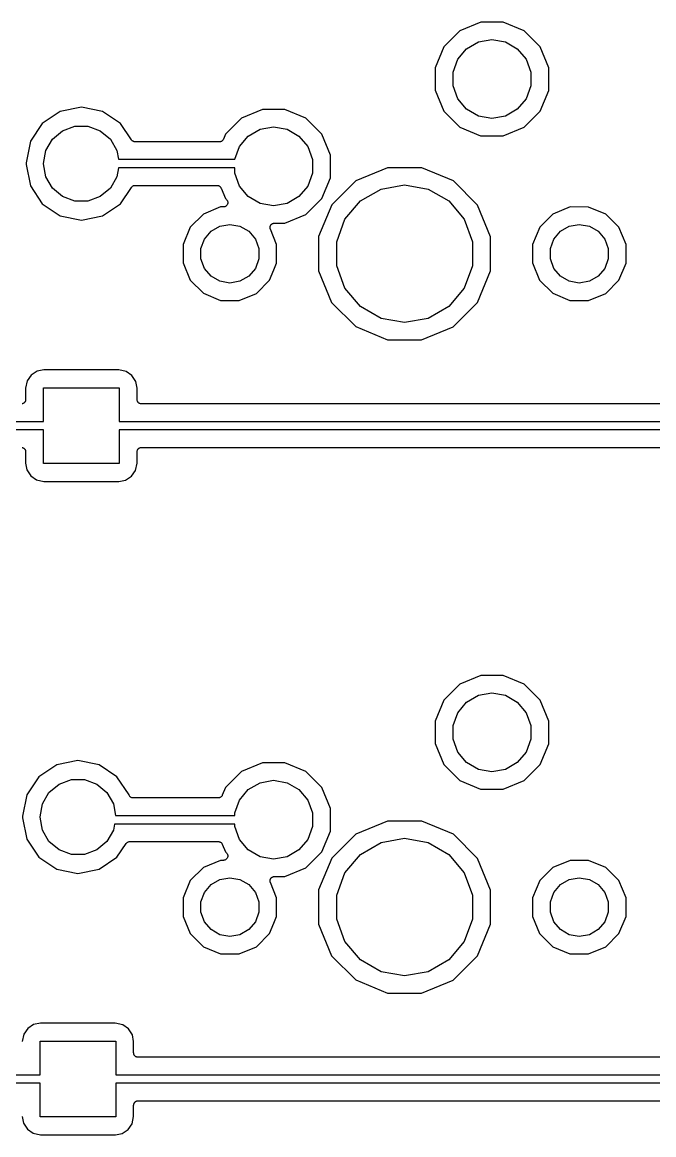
# Model space of a CAD drawing. Extents: x 37 to 156, y -136 to -20.
# Drawn here: x 76.88 to 95.25, y -94.62 to -62.27 of the extents above; entities that cross this region are included whole.
import ezdxf

# ---------------------------------------------------------------- set-up
doc = ezdxf.new("R2010")
doc.units = 0
doc.header["$MEASUREMENT"] = 0
doc.layers.add('BLACK', color=7, linetype='CONTINUOUS')

msp = doc.modelspace()

# ---------------------------------------------------------------- linework, layer by layer
at = {"layer": 'Black'}
for p, q in [((90.213, -62.2687), (89.606, -62.5195)), ((90.8698, -62.2693), (90.213, -62.2687)), ((91.4764, -62.5212), (90.8698, -62.2693)), ((89.606, -62.5195), (89.1412, -62.9836)), ((91.9405, -62.986), (91.4764, -62.5212)), ((89.1412, -62.9836), (88.8893, -63.5902)), ((89.5464, -63.3463), (89.8025, -63.0411)), ((89.8025, -63.0411), (90.1476, -62.8418)), ((90.1476, -62.8418), (90.54, -62.7726)), ((90.54, -62.7726), (90.9324, -62.8418)), ((90.9324, -62.8418), (91.2775, -63.0411)), ((91.2775, -63.0411), (91.5336, -63.3463)), ((92.1913, -63.593), (91.9405, -62.986)), ((89.4101, -63.7208), (89.5464, -63.3463)), ((91.5336, -63.3463), (91.6699, -63.7208)), ((88.8893, -63.5902), (88.8887, -64.247)), ((89.4101, -64.1192), (89.4101, -63.7208)), ((91.6699, -63.7208), (91.6699, -64.1192)), ((92.1907, -64.2498), (92.1913, -63.593)), ((88.8887, -64.247), (89.1395, -64.854)), ((89.5464, -64.4937), (89.4101, -64.1192)), ((91.6699, -64.1192), (91.5336, -64.4937)), ((91.9388, -64.8564), (92.1907, -64.2498)), ((89.8025, -64.7989), (89.5464, -64.4937)), ((91.5336, -64.4937), (91.2775, -64.7989)), ((77.9856, -64.8627), (77.4647, -65.2107)), ((78.6, -64.7405), (77.9856, -64.8627)), ((79.2144, -64.8627), (78.6, -64.7405)), ((79.7353, -65.2107), (79.2144, -64.8627)), ((83.863, -64.8087), (83.256, -65.0595)), ((84.5198, -64.8093), (83.863, -64.8087)), ((85.1264, -65.0612), (84.5198, -64.8093)), ((89.1395, -64.854), (89.6036, -65.3188)), ((90.1476, -64.9982), (89.8025, -64.7989)), ((90.54, -65.0674), (90.1476, -64.9982)), ((90.9324, -64.9982), (90.54, -65.0674)), ((91.2775, -64.7989), (90.9324, -64.9982)), ((91.474, -65.3205), (91.9388, -64.8564)), ((77.4647, -65.2107), (77.1167, -65.7316)), ((78.05, -65.4232), (78.409, -65.2925)), ((78.409, -65.2925), (78.791, -65.2925)), ((78.791, -65.2925), (79.15, -65.4232)), ((80.0559, -65.6906), (79.7353, -65.2107)), ((83.256, -65.0595), (82.7912, -65.5236)), ((83.7976, -65.3818), (84.19, -65.3126)), ((84.19, -65.3126), (84.5824, -65.3818)), ((85.5905, -65.526), (85.1264, -65.0612)), ((89.6036, -65.3188), (90.2102, -65.5707)), ((90.867, -65.5713), (91.474, -65.3205)), ((77.5663, -65.9996), (77.7574, -65.6687)), ((77.7574, -65.6687), (78.05, -65.4232)), ((79.15, -65.4232), (79.4426, -65.6687)), ((79.4426, -65.6687), (79.6337, -65.9996)), ((82.7309, -65.6687), (82.7264, -65.6757)), ((82.7912, -65.5236), (82.7309, -65.6687)), ((83.1964, -65.8863), (83.4525, -65.5811)), ((83.4525, -65.5811), (83.7976, -65.3818)), ((84.5824, -65.3818), (84.9275, -65.5811)), ((84.9275, -65.5811), (85.1836, -65.8863)), ((85.8413, -66.133), (85.5905, -65.526)), ((90.2102, -65.5707), (90.867, -65.5713)), ((77.1167, -65.7316), (76.992, -66.3585)), ((80.0683, -65.7035), (80.0559, -65.6906)), ((80.0798, -65.7173), (80.0683, -65.7035)), ((80.0835, -65.7194), (80.0798, -65.7173)), ((80.0864, -65.7224), (80.0835, -65.7194)), ((80.1025, -65.7304), (80.0864, -65.7224)), ((80.118, -65.7393), (80.1025, -65.7304)), ((80.1222, -65.7401), (80.118, -65.7393)), ((80.1259, -65.7419), (80.1222, -65.7401)), ((80.1438, -65.7439), (80.1259, -65.7419)), ((80.1615, -65.747), (80.1438, -65.7439)), ((82.6136, -65.747), (80.1615, -65.747)), ((82.6218, -65.7456), (82.6136, -65.747)), ((82.6301, -65.7459), (82.6218, -65.7456)), ((82.6433, -65.7418), (82.6301, -65.7459)), ((82.657, -65.7393), (82.6433, -65.7418)), ((82.6642, -65.7352), (82.657, -65.7393)), ((82.6722, -65.7327), (82.6642, -65.7352)), ((82.6832, -65.7242), (82.6722, -65.7327)), ((82.6952, -65.7173), (82.6832, -65.7242)), ((82.7006, -65.7109), (82.6952, -65.7173)), ((82.7072, -65.7059), (82.7006, -65.7109)), ((82.7147, -65.6942), (82.7072, -65.7059)), ((82.7236, -65.6835), (82.7147, -65.6942)), ((82.7264, -65.6757), (82.7236, -65.6835)), ((83.0622, -66.255), (83.1964, -65.8863)), ((85.1836, -65.8863), (85.3199, -66.2608)), ((77.5, -66.3758), (77.5663, -65.9996)), ((79.6337, -65.9996), (79.6787, -66.255)), ((79.6787, -66.255), (83.0622, -66.255)), ((85.3199, -66.2608), (85.3199, -66.6592)), ((85.8411, -66.3459), (85.8413, -66.133)), ((76.992, -66.3585), (76.992, -66.4015)), ((76.992, -66.4015), (77.1167, -67.0284)), ((77.5, -66.3842), (77.5, -66.3758)), ((77.5663, -66.7604), (77.5, -66.3842)), ((79.6787, -66.505), (79.6337, -66.7604)), ((83.0601, -66.505), (79.6787, -66.505)), ((83.0601, -66.6592), (83.0601, -66.505)), ((85.8407, -66.7898), (85.8411, -66.3459)), ((87.5045, -66.4977), (86.5846, -66.8778)), ((88.4998, -66.4985), (87.5045, -66.4977)), ((89.4191, -66.8802), (88.4998, -66.4985)), ((77.7574, -67.0913), (77.5663, -66.7604)), ((79.6337, -66.7604), (79.4426, -67.0913)), ((83.1964, -67.0337), (83.0601, -66.6592)), ((85.3199, -66.6592), (85.1836, -67.0337)), ((85.5888, -67.3964), (85.8407, -66.7898)), ((86.5846, -66.8778), (85.8802, -67.5809)), ((90.1222, -67.5846), (89.4191, -66.8802)), ((77.1167, -67.0284), (77.4647, -67.5493)), ((78.05, -67.3368), (77.7574, -67.0913)), ((79.4426, -67.0913), (79.15, -67.3368)), ((79.7353, -67.5493), (80.0559, -67.0694)), ((80.0559, -67.0694), (80.0683, -67.0565)), ((80.0683, -67.0565), (80.0798, -67.0427)), ((80.0798, -67.0427), (80.0835, -67.0406)), ((80.0835, -67.0406), (80.0864, -67.0376)), ((80.0864, -67.0376), (80.1025, -67.0296)), ((80.1025, -67.0296), (80.118, -67.0207)), ((80.118, -67.0207), (80.1222, -67.0199)), ((80.1222, -67.0199), (80.1259, -67.0181)), ((80.1259, -67.0181), (80.1438, -67.0161)), ((80.1438, -67.0161), (80.1615, -67.013)), ((80.1615, -67.013), (82.5472, -67.013)), ((82.5472, -67.013), (82.5555, -67.0145)), ((82.5555, -67.0145), (82.5639, -67.0141)), ((82.5639, -67.0141), (82.577, -67.0183)), ((82.577, -67.0183), (82.5906, -67.0207)), ((82.5906, -67.0207), (82.5979, -67.0249)), ((82.5979, -67.0249), (82.6059, -67.0274)), ((82.6059, -67.0274), (82.6169, -67.0358)), ((82.6169, -67.0358), (82.6288, -67.0427)), ((82.6288, -67.0427), (82.6342, -67.0492)), ((82.6342, -67.0492), (82.6409, -67.0543)), ((82.6409, -67.0543), (82.6483, -67.0659)), ((82.6483, -67.0659), (82.6572, -67.0765)), ((82.6572, -67.0765), (82.66, -67.0844)), ((82.66, -67.0844), (82.6645, -67.0915)), ((82.6645, -67.0915), (82.7895, -67.394)), ((83.4525, -67.3389), (83.1964, -67.0337)), ((85.1836, -67.0337), (84.9275, -67.3389)), ((86.7134, -67.4667), (87.3154, -67.1192)), ((87.3154, -67.1192), (88, -66.9985)), ((88, -66.9985), (88.6846, -67.1192)), ((88.6846, -67.1192), (89.2865, -67.4667)), ((77.4647, -67.5493), (77.9856, -67.8973)), ((78.409, -67.4675), (78.05, -67.3368)), ((78.791, -67.4675), (78.409, -67.4675)), ((79.15, -67.3368), (78.791, -67.4675)), ((79.2144, -67.8973), (79.7353, -67.5493)), ((82.7895, -67.394), (82.8197, -67.4242)), ((82.8065, -67.6141), (82.8026, -67.618)), ((82.8114, -67.6113), (82.8065, -67.6141)), ((82.822, -67.5986), (82.8114, -67.6113)), ((82.8197, -67.4242), (82.8292, -67.4378)), ((82.8338, -67.5869), (82.822, -67.5986)), ((82.8292, -67.4378), (82.8399, -67.4505)), ((82.8361, -67.5818), (82.8338, -67.5869)), ((82.8397, -67.5775), (82.8361, -67.5818)), ((82.8454, -67.5619), (82.8397, -67.5775)), ((82.8399, -67.4505), (82.8418, -67.4558)), ((82.8418, -67.4558), (82.845, -67.4604)), ((82.845, -67.4604), (82.8492, -67.4764)), ((82.8525, -67.5469), (82.8454, -67.5619)), ((82.8492, -67.4764), (82.8549, -67.492)), ((82.8529, -67.5413), (82.8525, -67.5469)), ((82.8549, -67.5361), (82.8529, -67.5413)), ((82.8549, -67.492), (82.8549, -67.4976)), ((82.8549, -67.4976), (82.8563, -67.503)), ((82.8563, -67.503), (82.8549, -67.5195)), ((82.8549, -67.5195), (82.8549, -67.5361)), ((83.7976, -67.5382), (83.4525, -67.3389)), ((84.19, -67.6074), (83.7976, -67.5382)), ((84.5824, -67.5382), (84.19, -67.6074)), ((84.9275, -67.3389), (84.5824, -67.5382)), ((85.124, -67.8605), (85.5888, -67.3964)), ((85.8802, -67.5809), (85.4985, -68.5002)), ((86.2666, -67.9992), (86.7134, -67.4667)), ((89.2865, -67.4667), (89.7334, -67.9992)), ((90.5023, -68.5045), (90.1222, -67.5846)), ((77.9856, -67.8973), (78.6, -68.0195)), ((78.6, -68.0195), (79.2144, -67.8973)), ((82.1513, -67.8473), (81.7687, -68.2292)), ((82.6509, -67.6409), (82.1513, -67.8473)), ((82.7297, -67.6409), (82.6509, -67.6409)), ((82.7461, -67.6381), (82.7297, -67.6409)), ((82.7626, -67.6366), (82.7461, -67.6381)), ((82.7676, -67.6343), (82.7626, -67.6366)), ((82.7731, -67.6333), (82.7676, -67.6343)), ((82.7875, -67.625), (82.7731, -67.6333)), ((82.8026, -67.618), (82.7875, -67.625)), ((84.517, -68.1113), (85.124, -67.8605)), ((92.3113, -67.8473), (91.9287, -68.2292)), ((92.8109, -67.6409), (92.3113, -67.8473)), ((93.3515, -67.6413), (92.8109, -67.6409)), ((93.8508, -67.8487), (93.3515, -67.6413)), ((94.2327, -68.2313), (93.8508, -67.8487)), ((81.7687, -68.2292), (81.5613, -68.7285)), ((82.371, -68.3457), (82.6279, -68.1974)), ((82.6279, -68.1974), (82.92, -68.1458)), ((82.92, -68.1458), (83.2121, -68.1974)), ((83.2121, -68.1974), (83.469, -68.3457)), ((84.086, -68.2434), (84.0878, -68.2297)), ((84.0878, -68.2516), (84.086, -68.2434)), ((84.0878, -68.2297), (84.0879, -68.2159)), ((84.0878, -68.26), (84.0878, -68.2516)), ((84.0925, -68.273), (84.0878, -68.26)), ((84.0879, -68.2159), (84.0907, -68.208)), ((84.0907, -68.208), (84.0918, -68.1997)), ((84.0918, -68.1997), (84.0982, -68.1874)), ((84.0982, -68.1874), (84.103, -68.1744)), ((84.103, -68.1744), (84.1084, -68.168)), ((84.1084, -68.168), (84.1122, -68.1606)), ((84.1122, -68.1606), (84.1224, -68.1513)), ((84.1224, -68.1513), (84.1314, -68.1407)), ((84.1314, -68.1407), (84.1386, -68.1365)), ((84.1386, -68.1365), (84.1448, -68.1308)), ((84.1448, -68.1308), (84.1576, -68.1256)), ((84.1576, -68.1256), (84.1696, -68.1186)), ((84.1696, -68.1186), (84.1778, -68.1172)), ((84.1778, -68.1172), (84.1855, -68.114)), ((84.1855, -68.114), (84.1994, -68.1134)), ((84.1994, -68.1134), (84.213, -68.111)), ((84.213, -68.111), (84.517, -68.1113)), ((86.0289, -68.6524), (86.2666, -67.9992)), ((89.7334, -67.9992), (89.9711, -68.6524)), ((91.9287, -68.2292), (91.7213, -68.7285)), ((92.531, -68.3457), (92.7879, -68.1974)), ((92.7879, -68.1974), (93.08, -68.1458)), ((93.08, -68.1458), (93.3721, -68.1974)), ((93.3721, -68.1974), (93.629, -68.3457)), ((94.4391, -68.7309), (94.2327, -68.2313)), ((82.0788, -68.8517), (82.1803, -68.5729)), ((82.1803, -68.5729), (82.371, -68.3457)), ((83.469, -68.3457), (83.6597, -68.5729)), ((83.6597, -68.5729), (83.7612, -68.8517)), ((84.0955, -68.2865), (84.0925, -68.273)), ((84.2791, -68.7309), (84.0955, -68.2865)), ((85.4985, -68.5002), (85.4977, -69.4955)), ((90.5016, -69.2942), (90.5023, -68.5045)), ((92.2388, -68.8517), (92.3403, -68.5729)), ((92.3403, -68.5729), (92.531, -68.3457)), ((93.629, -68.3457), (93.8197, -68.5729)), ((93.8197, -68.5729), (93.9212, -68.8517)), ((81.5613, -68.7285), (81.5609, -69.2691)), ((82.0788, -69.1483), (82.0788, -68.8517)), ((83.7612, -68.8517), (83.7612, -69.1483)), ((84.2787, -69.2715), (84.2791, -68.7309)), ((86.0289, -69.3476), (86.0289, -68.6524)), ((89.9711, -68.6524), (89.9711, -69.3476)), ((91.7213, -68.7285), (91.7209, -69.2691)), ((92.2388, -69.1483), (92.2388, -68.8517)), ((93.9212, -68.8517), (93.9212, -69.1483)), ((94.4387, -69.2715), (94.4391, -68.7309)), ((82.1803, -69.4271), (82.0788, -69.1483)), ((83.7612, -69.1483), (83.6597, -69.4271)), ((92.3403, -69.4271), (92.2388, -69.1483)), ((93.9212, -69.1483), (93.8197, -69.4271)), ((81.5609, -69.2691), (81.7673, -69.7687)), ((82.371, -69.6543), (82.1803, -69.4271)), ((83.6597, -69.4271), (83.469, -69.6543)), ((84.0713, -69.7708), (84.1954, -69.4719)), ((84.1954, -69.4719), (84.2787, -69.2715)), ((85.4977, -69.4955), (85.8778, -70.4154)), ((86.2666, -70.0008), (86.0289, -69.3476)), ((89.9711, -69.3476), (89.7334, -70.0008)), ((90.1198, -70.4191), (90.5015, -69.4998)), ((90.5015, -69.4998), (90.5016, -69.2942)), ((90.5016, -69.2942), (90.5016, -69.2942)), ((91.7209, -69.2691), (91.9273, -69.7687)), ((92.531, -69.6543), (92.3403, -69.4271)), ((93.8197, -69.4271), (93.629, -69.6543)), ((94.2313, -69.7708), (94.4387, -69.2715)), ((81.7673, -69.7687), (82.1492, -70.1513)), ((82.6279, -69.8026), (82.371, -69.6543)), ((82.92, -69.8541), (82.6279, -69.8026)), ((83.2121, -69.8026), (82.92, -69.8541)), ((83.469, -69.6543), (83.2121, -69.8026)), ((83.6887, -70.1527), (84.0713, -69.7708)), ((91.9273, -69.7687), (92.3092, -70.1513)), ((92.7879, -69.8026), (92.531, -69.6543)), ((93.08, -69.8541), (92.7879, -69.8026)), ((93.3721, -69.8026), (93.08, -69.8541)), ((93.629, -69.6543), (93.3721, -69.8026)), ((93.8487, -70.1527), (94.2313, -69.7708)), ((82.1492, -70.1513), (82.6485, -70.3587)), ((83.1891, -70.3591), (83.6887, -70.1527)), ((86.7134, -70.5332), (86.2666, -70.0008)), ((89.7334, -70.0008), (89.2865, -70.5332)), ((92.3092, -70.1513), (92.8085, -70.3587)), ((93.3491, -70.3591), (93.8487, -70.1527)), ((82.6485, -70.3587), (83.1891, -70.3591)), ((85.8778, -70.4154), (86.5809, -71.1198)), ((89.4154, -71.1222), (90.1198, -70.4191)), ((92.8085, -70.3587), (93.3491, -70.3591)), ((87.3154, -70.8808), (86.7134, -70.5332)), ((89.2865, -70.5332), (88.6846, -70.8808)), ((86.5809, -71.1198), (87.5002, -71.5015)), ((88, -71.0015), (87.3154, -70.8808)), ((88.6846, -70.8808), (88, -71.0015)), ((88.4955, -71.5023), (89.4154, -71.1222)), ((87.5002, -71.5015), (88.4955, -71.5023)), ((77.3125, -72.4171), (77.1389, -72.5288)), ((77.5118, -72.3796), (77.3125, -72.4171)), ((79.6873, -72.3796), (77.5118, -72.3796)), ((79.9015, -72.4229), (79.6873, -72.3796)), ((80.0712, -72.5389), (79.9015, -72.4229)), ((77.0229, -72.6985), (76.9796, -72.9127)), ((77.1389, -72.5288), (77.0229, -72.6985)), ((80.1829, -72.7125), (80.0712, -72.5389)), ((80.2204, -72.9118), (80.1829, -72.7125)), ((76.9796, -72.9127), (76.9796, -73.24)), ((77.5, -73.875), (77.5, -72.9)), ((77.5, -72.9), (79.7, -72.9)), ((79.7, -72.9), (79.7, -73.875)), ((80.2204, -73.24), (80.2204, -72.9118)), ((76.8851, -73.3613), (76.8746, -73.3651)), ((76.896, -73.3593), (76.8851, -73.3613)), ((76.9056, -73.3538), (76.896, -73.3593)), ((76.9161, -73.35), (76.9056, -73.3538)), ((76.9246, -73.3428), (76.9161, -73.35)), ((76.9342, -73.3373), (76.9246, -73.3428)), ((76.9413, -73.3288), (76.9342, -73.3373)), ((76.9498, -73.3216), (76.9413, -73.3288)), ((76.9554, -73.312), (76.9498, -73.3216)), ((76.9625, -73.3035), (76.9554, -73.312)), ((76.9663, -73.2931), (76.9625, -73.3035)), ((76.9719, -73.2834), (76.9663, -73.2931)), ((76.9738, -73.2725), (76.9719, -73.2834)), ((76.9776, -73.2621), (76.9738, -73.2725)), ((76.9796, -73.24), (76.9776, -73.2509)), ((76.9776, -73.2509), (76.9776, -73.2621)), ((80.2224, -73.2509), (80.2204, -73.24)), ((80.2224, -73.2621), (80.2224, -73.2509)), ((80.2262, -73.2725), (80.2224, -73.2621)), ((80.2281, -73.2834), (80.2262, -73.2725)), ((80.2337, -73.2931), (80.2281, -73.2834)), ((80.2375, -73.3035), (80.2337, -73.2931)), ((80.2446, -73.312), (80.2375, -73.3035)), ((80.2502, -73.3216), (80.2446, -73.312)), ((80.2587, -73.3288), (80.2502, -73.3216)), ((80.2658, -73.3373), (80.2587, -73.3288)), ((80.2754, -73.3428), (80.2658, -73.3373)), ((80.2839, -73.35), (80.2754, -73.3428)), ((80.2944, -73.3538), (80.2839, -73.35)), ((80.304, -73.3593), (80.2944, -73.3538)), ((80.3149, -73.3613), (80.304, -73.3593)), ((80.3254, -73.3651), (80.3149, -73.3613)), ((80.3365, -73.3651), (80.3254, -73.3651)), ((80.3474, -73.367), (80.3365, -73.3651)), ((95.7526, -73.367), (80.3474, -73.367)), ((60.6, -73.875), (77.5, -73.875)), ((79.7, -73.875), (96.4, -73.875)), ((77.5, -74.125), (60.6, -74.125)), ((77.5, -75.1), (77.5, -74.125)), ((96.4, -74.125), (79.7, -74.125)), ((79.7, -74.125), (79.7, -75.1)), ((76.8746, -74.6349), (76.8851, -74.6387)), ((76.8851, -74.6387), (76.896, -74.6407)), ((76.896, -74.6407), (76.9056, -74.6462)), ((76.9056, -74.6462), (76.9161, -74.65)), ((76.9161, -74.65), (76.9246, -74.6572)), ((76.9246, -74.6572), (76.9342, -74.6627)), ((76.9342, -74.6627), (76.9413, -74.6712)), ((76.9413, -74.6712), (76.9498, -74.6784)), ((76.9498, -74.6784), (76.9554, -74.688)), ((76.9554, -74.688), (76.9625, -74.6965)), ((76.9625, -74.6965), (76.9663, -74.7069)), ((76.9663, -74.7069), (76.9719, -74.7166)), ((76.9719, -74.7166), (76.9738, -74.7275)), ((76.9738, -74.7275), (76.9776, -74.7379)), ((80.2224, -74.7379), (80.2262, -74.7275)), ((80.2262, -74.7275), (80.2281, -74.7166)), ((80.2281, -74.7166), (80.2337, -74.7069)), ((80.2337, -74.7069), (80.2375, -74.6965)), ((80.2375, -74.6965), (80.2446, -74.688)), ((80.2446, -74.688), (80.2502, -74.6784)), ((80.2502, -74.6784), (80.2587, -74.6712)), ((80.2587, -74.6712), (80.2658, -74.6627)), ((80.2658, -74.6627), (80.2754, -74.6572)), ((80.2754, -74.6572), (80.2839, -74.65)), ((80.2839, -74.65), (80.2944, -74.6462)), ((80.2944, -74.6462), (80.304, -74.6407)), ((80.304, -74.6407), (80.3149, -74.6387)), ((80.3149, -74.6387), (80.3254, -74.6349)), ((80.3254, -74.6349), (80.3365, -74.6349)), ((80.3365, -74.6349), (80.3474, -74.633)), ((80.3474, -74.633), (95.7526, -74.633)), ((76.9776, -74.7379), (76.9776, -74.7491)), ((76.9776, -74.7491), (76.9796, -74.76)), ((76.9796, -74.76), (76.9796, -75.0882)), ((80.2204, -74.76), (80.2224, -74.7491)), ((80.2204, -75.0873), (80.2204, -74.76)), ((80.2224, -74.7491), (80.2224, -74.7379)), ((76.9796, -75.0882), (77.0171, -75.2875)), ((77.0171, -75.2875), (77.1288, -75.4611)), ((79.7, -75.1), (77.5, -75.1)), ((80.0611, -75.4712), (80.1771, -75.3015)), ((80.1771, -75.3015), (80.2204, -75.0873)), ((77.1288, -75.4611), (77.2985, -75.5771)), ((77.2985, -75.5771), (77.5127, -75.6204)), ((77.5127, -75.6204), (79.6882, -75.6204)), ((79.6882, -75.6204), (79.8875, -75.5829)), ((79.8875, -75.5829), (80.0611, -75.4712)), ((89.606, -81.5195), (89.1412, -81.9836)), ((90.213, -81.2687), (89.606, -81.5195)), ((90.8698, -81.2693), (90.213, -81.2687)), ((91.4764, -81.5212), (90.8698, -81.2693)), ((91.9405, -81.986), (91.4764, -81.5212)), ((89.8025, -82.0411), (90.1476, -81.8418)), ((90.1476, -81.8418), (90.54, -81.7726)), ((90.54, -81.7726), (90.9324, -81.8418)), ((90.9324, -81.8418), (91.2775, -82.0411)), ((89.1412, -81.9836), (88.8893, -82.5902)), ((89.5464, -82.3463), (89.8025, -82.0411)), ((91.2775, -82.0411), (91.5336, -82.3463)), ((92.1913, -82.593), (91.9405, -81.986)), ((89.4101, -82.7208), (89.5464, -82.3463)), ((91.5336, -82.3463), (91.6699, -82.7208)), ((88.8893, -82.5902), (88.8887, -83.247)), ((89.4101, -83.1192), (89.4101, -82.7208)), ((91.6699, -82.7208), (91.6699, -83.1192)), ((92.1907, -83.2498), (92.1913, -82.593)), ((89.5464, -83.4937), (89.4101, -83.1192)), ((91.6699, -83.1192), (91.5336, -83.4937)), ((88.8887, -83.247), (89.1395, -83.854)), ((91.9388, -83.8564), (92.1907, -83.2498)), ((78.5, -83.7405), (77.8856, -83.8627)), ((79.1144, -83.8627), (78.5, -83.7405)), ((89.8025, -83.7989), (89.5464, -83.4937)), ((91.5336, -83.4937), (91.2775, -83.7989)), ((77.8856, -83.8627), (77.3647, -84.2107)), ((79.6353, -84.2107), (79.1144, -83.8627)), ((83.256, -84.0595), (82.7912, -84.5236)), ((83.863, -83.8087), (83.256, -84.0595)), ((84.5198, -83.8093), (83.863, -83.8087)), ((85.1264, -84.0612), (84.5198, -83.8093)), ((85.5905, -84.526), (85.1264, -84.0612)), ((89.1395, -83.854), (89.6036, -84.3188)), ((90.1476, -83.9982), (89.8025, -83.7989)), ((90.54, -84.0674), (90.1476, -83.9982)), ((90.9324, -83.9982), (90.54, -84.0674)), ((91.2775, -83.7989), (90.9324, -83.9982)), ((91.474, -84.3205), (91.9388, -83.8564)), ((77.3647, -84.2107), (77.0167, -84.7316)), ((77.6574, -84.6687), (77.95, -84.4232)), ((77.95, -84.4232), (78.309, -84.2925)), ((78.309, -84.2925), (78.691, -84.2925)), ((78.691, -84.2925), (79.05, -84.4232)), ((79.05, -84.4232), (79.3426, -84.6687)), ((79.9864, -84.7363), (79.6353, -84.2107)), ((83.4525, -84.5811), (83.7976, -84.3818)), ((83.7976, -84.3818), (84.19, -84.3126)), ((84.19, -84.3126), (84.5824, -84.3818)), ((84.5824, -84.3818), (84.9275, -84.5811)), ((89.6036, -84.3188), (90.2102, -84.5707)), ((90.867, -84.5713), (91.474, -84.3205)), ((77.0167, -84.7316), (76.892, -85.3585)), ((77.4663, -84.9996), (77.6574, -84.6687)), ((79.3426, -84.6687), (79.5337, -84.9996)), ((79.9894, -84.7441), (79.9864, -84.7363)), ((79.9965, -84.7635), (79.9894, -84.7441)), ((82.6932, -84.7557), (82.6904, -84.7635)), ((82.6977, -84.7487), (82.6932, -84.7557)), ((82.7912, -84.5236), (82.6977, -84.7487)), ((83.1964, -84.8863), (83.4525, -84.5811)), ((84.9275, -84.5811), (85.1836, -84.8863)), ((85.8413, -85.133), (85.5905, -84.526)), ((90.2102, -84.5707), (90.867, -84.5713)), ((77.4, -85.3758), (77.4663, -84.9996)), ((79.5337, -84.9996), (79.5928, -85.335)), ((79.9974, -84.7646), (79.9965, -84.7635)), ((79.9979, -84.7659), (79.9974, -84.7646)), ((80.0116, -84.7815), (79.9979, -84.7659)), ((80.0249, -84.7973), (80.0116, -84.7815)), ((80.0261, -84.798), (80.0249, -84.7973)), ((80.027, -84.799), (80.0261, -84.798)), ((80.0452, -84.809), (80.027, -84.799)), ((80.0631, -84.8193), (80.0452, -84.809)), ((80.0644, -84.8196), (80.0631, -84.8193)), ((80.0657, -84.8203), (80.0644, -84.8196)), ((80.0861, -84.8234), (80.0657, -84.8203)), ((80.1065, -84.827), (80.0861, -84.8234)), ((82.5804, -84.827), (80.1065, -84.827)), ((82.5886, -84.8256), (82.5804, -84.827)), ((82.5969, -84.8259), (82.5886, -84.8256)), ((82.6101, -84.8218), (82.5969, -84.8259)), ((82.6238, -84.8193), (82.6101, -84.8218)), ((82.631, -84.8152), (82.6238, -84.8193)), ((82.6389, -84.8127), (82.631, -84.8152)), ((82.65, -84.8042), (82.6389, -84.8127)), ((82.662, -84.7973), (82.65, -84.8042)), ((82.6674, -84.7909), (82.662, -84.7973)), ((82.6739, -84.7859), (82.6674, -84.7909)), ((82.6814, -84.7742), (82.6739, -84.7859)), ((82.6904, -84.7635), (82.6814, -84.7742)), ((83.0601, -85.2608), (83.1964, -84.8863)), ((85.1836, -84.8863), (85.3199, -85.2608)), ((76.892, -85.3585), (76.892, -85.4015)), ((76.892, -85.4015), (77.0167, -86.0284)), ((77.4, -85.3842), (77.4, -85.3758)), ((77.4663, -85.7604), (77.4, -85.3842)), ((79.5928, -85.335), (83.0601, -85.335)), ((83.0601, -85.335), (83.0601, -85.2608)), ((85.3199, -85.2608), (85.3199, -85.6592)), ((85.8407, -85.7898), (85.8411, -85.3459)), ((85.8411, -85.3459), (85.8413, -85.133)), ((79.5646, -85.585), (79.5337, -85.7604)), ((83.0601, -85.585), (79.5646, -85.585)), ((83.0601, -85.6592), (83.0601, -85.585)), ((83.1964, -86.0337), (83.0601, -85.6592)), ((85.3199, -85.6592), (85.1836, -86.0337)), ((87.5045, -85.4977), (86.5846, -85.8778)), ((88.4998, -85.4985), (87.5045, -85.4977)), ((89.4191, -85.8802), (88.4998, -85.4985)), ((77.0167, -86.0284), (77.3647, -86.5493)), ((77.6574, -86.0913), (77.4663, -85.7604)), ((79.5337, -85.7604), (79.3426, -86.0913)), ((83.4525, -86.3389), (83.1964, -86.0337)), ((85.1836, -86.0337), (84.9275, -86.3389)), ((85.5888, -86.3964), (85.8407, -85.7898)), ((86.5846, -85.8778), (85.8802, -86.5809)), ((87.3154, -86.1192), (88, -85.9985)), ((88, -85.9985), (88.6846, -86.1192)), ((90.1222, -86.5846), (89.4191, -85.8802)), ((77.95, -86.3368), (77.6574, -86.0913)), ((78.309, -86.4675), (77.95, -86.3368)), ((79.05, -86.3368), (78.691, -86.4675)), ((79.3426, -86.0913), (79.05, -86.3368)), ((79.6353, -86.5493), (79.9024, -86.1494)), ((79.9024, -86.1494), (79.9148, -86.1365)), ((79.9148, -86.1365), (79.9264, -86.1227)), ((79.9264, -86.1227), (79.93, -86.1206)), ((79.93, -86.1206), (79.9329, -86.1176)), ((79.9329, -86.1176), (79.949, -86.1096)), ((79.949, -86.1096), (79.9646, -86.1007)), ((79.9646, -86.1007), (79.9687, -86.0999)), ((79.9687, -86.0999), (79.9725, -86.0981)), ((79.9725, -86.0981), (79.9903, -86.0961)), ((79.9903, -86.0961), (80.008, -86.093)), ((80.008, -86.093), (82.5802, -86.093)), ((82.5802, -86.093), (82.5885, -86.0945)), ((82.5885, -86.0945), (82.5969, -86.0941)), ((82.5969, -86.0941), (82.6101, -86.0983)), ((82.6101, -86.0983), (82.6237, -86.1007)), ((82.6237, -86.1007), (82.6309, -86.1049)), ((82.6309, -86.1049), (82.639, -86.1074)), ((82.639, -86.1074), (82.6499, -86.1158)), ((82.6499, -86.1158), (82.6619, -86.1227)), ((82.6619, -86.1227), (82.6673, -86.1292)), ((82.6673, -86.1292), (82.6739, -86.1343)), ((82.6739, -86.1343), (82.6813, -86.1459)), ((82.6813, -86.1459), (82.6902, -86.1565)), ((82.6902, -86.1565), (82.6931, -86.1644)), ((82.6931, -86.1644), (82.6976, -86.1715)), ((82.6976, -86.1715), (82.7895, -86.394)), ((83.7976, -86.5382), (83.4525, -86.3389)), ((84.9275, -86.3389), (84.5824, -86.5382)), ((86.7134, -86.4667), (87.3154, -86.1192)), ((88.6846, -86.1192), (89.2865, -86.4667)), ((77.3647, -86.5493), (77.8856, -86.8973)), ((78.691, -86.4675), (78.309, -86.4675)), ((79.1144, -86.8973), (79.6353, -86.5493)), ((82.6509, -86.6409), (82.1513, -86.8473)), ((82.7297, -86.6409), (82.6509, -86.6409)), ((82.7461, -86.6381), (82.7297, -86.6409)), ((82.7626, -86.6366), (82.7461, -86.6381)), ((82.7676, -86.6343), (82.7626, -86.6366)), ((82.7731, -86.6333), (82.7676, -86.6343)), ((82.7875, -86.625), (82.7731, -86.6333)), ((82.8026, -86.618), (82.7875, -86.625)), ((82.7895, -86.394), (82.8197, -86.4242)), ((82.8065, -86.6141), (82.8026, -86.618)), ((82.8114, -86.6113), (82.8065, -86.6141)), ((82.822, -86.5986), (82.8114, -86.6113)), ((82.8197, -86.4242), (82.8292, -86.4378)), ((82.8338, -86.5869), (82.822, -86.5986)), ((82.8292, -86.4378), (82.8399, -86.4505)), ((82.8361, -86.5818), (82.8338, -86.5869)), ((82.8397, -86.5775), (82.8361, -86.5818)), ((82.8454, -86.5619), (82.8397, -86.5775)), ((82.8399, -86.4505), (82.8418, -86.4558)), ((82.8418, -86.4558), (82.845, -86.4604)), ((82.845, -86.4604), (82.8492, -86.4764)), ((82.8525, -86.5469), (82.8454, -86.5619)), ((82.8492, -86.4764), (82.8549, -86.492)), ((82.8529, -86.5413), (82.8525, -86.5469)), ((82.8549, -86.5361), (82.8529, -86.5413)), ((82.8549, -86.492), (82.8549, -86.4976)), ((82.8549, -86.4976), (82.8563, -86.503)), ((82.8563, -86.503), (82.8549, -86.5195)), ((82.8549, -86.5195), (82.8549, -86.5361)), ((84.19, -86.6074), (83.7976, -86.5382)), ((84.5824, -86.5382), (84.19, -86.6074)), ((85.124, -86.8605), (85.5888, -86.3964)), ((85.8802, -86.5809), (85.4985, -87.5002)), ((86.2666, -86.9992), (86.7134, -86.4667)), ((89.2865, -86.4667), (89.7334, -86.9992)), ((90.5023, -87.5045), (90.1222, -86.5846)), ((92.8109, -86.6409), (92.3113, -86.8473)), ((93.3515, -86.6413), (92.8109, -86.6409)), ((93.8508, -86.8487), (93.3515, -86.6413)), ((77.8856, -86.8973), (78.5, -87.0195)), ((78.5, -87.0195), (79.1144, -86.8973)), ((82.1513, -86.8473), (81.7687, -87.2292)), ((84.517, -87.1113), (85.124, -86.8605)), ((86.0289, -87.6524), (86.2666, -86.9992)), ((89.7334, -86.9992), (89.9711, -87.6524)), ((92.3113, -86.8473), (91.9287, -87.2292)), ((94.2327, -87.2313), (93.8508, -86.8487)), ((81.7687, -87.2292), (81.5613, -87.7285)), ((82.1803, -87.5729), (82.371, -87.3457)), ((82.371, -87.3457), (82.6279, -87.1974)), ((82.6279, -87.1974), (82.92, -87.1458)), ((82.92, -87.1458), (83.2121, -87.1974)), ((83.2121, -87.1974), (83.469, -87.3457)), ((83.469, -87.3457), (83.6597, -87.5729)), ((84.086, -87.2434), (84.0878, -87.2297)), ((84.0878, -87.2516), (84.086, -87.2434)), ((84.0878, -87.2297), (84.0879, -87.2159)), ((84.0878, -87.26), (84.0878, -87.2516)), ((84.0925, -87.273), (84.0878, -87.26)), ((84.0879, -87.2159), (84.0907, -87.208)), ((84.0907, -87.208), (84.0918, -87.1997)), ((84.0918, -87.1997), (84.0982, -87.1874)), ((84.0955, -87.2865), (84.0925, -87.273)), ((84.2791, -87.7309), (84.0955, -87.2865)), ((84.0982, -87.1874), (84.103, -87.1744)), ((84.103, -87.1744), (84.1084, -87.168)), ((84.1084, -87.168), (84.1122, -87.1606)), ((84.1122, -87.1606), (84.1224, -87.1513)), ((84.1224, -87.1513), (84.1314, -87.1407)), ((84.1314, -87.1407), (84.1386, -87.1365)), ((84.1386, -87.1365), (84.1448, -87.1308)), ((84.1448, -87.1308), (84.1576, -87.1256)), ((84.1576, -87.1256), (84.1696, -87.1186)), ((84.1696, -87.1186), (84.1778, -87.1172)), ((84.1778, -87.1172), (84.1855, -87.114)), ((84.1855, -87.114), (84.1994, -87.1134)), ((84.1994, -87.1134), (84.213, -87.111)), ((84.213, -87.111), (84.517, -87.1113)), ((91.9287, -87.2292), (91.7213, -87.7285)), ((92.3403, -87.5729), (92.531, -87.3457)), ((92.531, -87.3457), (92.7879, -87.1974)), ((92.7879, -87.1974), (93.08, -87.1458)), ((93.08, -87.1458), (93.3721, -87.1974)), ((93.3721, -87.1974), (93.629, -87.3457)), ((93.629, -87.3457), (93.8197, -87.5729)), ((94.4391, -87.7309), (94.2327, -87.2313)), ((82.0788, -87.8517), (82.1803, -87.5729)), ((83.6597, -87.5729), (83.7612, -87.8517)), ((85.4985, -87.5002), (85.4977, -88.4955)), ((86.0289, -88.3476), (86.0289, -87.6524)), ((89.9711, -87.6524), (89.9711, -88.3476)), ((90.5016, -88.2942), (90.5023, -87.5045)), ((92.2388, -87.8517), (92.3403, -87.5729)), ((93.8197, -87.5729), (93.9212, -87.8517)), ((81.5613, -87.7285), (81.5609, -88.2691)), ((82.0788, -88.1483), (82.0788, -87.8517)), ((83.7612, -87.8517), (83.7612, -88.1483)), ((84.2787, -88.2715), (84.2791, -87.7309)), ((91.7213, -87.7285), (91.7209, -88.2691)), ((92.2388, -88.1483), (92.2388, -87.8517)), ((93.9212, -87.8517), (93.9212, -88.1483)), ((94.4387, -88.2715), (94.4391, -87.7309)), ((81.5609, -88.2691), (81.7673, -88.7687)), ((82.1803, -88.4271), (82.0788, -88.1483)), ((83.7612, -88.1483), (83.6597, -88.4271)), ((84.1954, -88.4719), (84.2787, -88.2715)), ((90.5015, -88.4998), (90.5016, -88.2942)), ((90.5016, -88.2942), (90.5016, -88.2942)), ((91.7209, -88.2691), (91.9273, -88.7687)), ((92.3403, -88.4271), (92.2388, -88.1483)), ((93.9212, -88.1483), (93.8197, -88.4271)), ((94.2313, -88.7708), (94.4387, -88.2715)), ((82.371, -88.6543), (82.1803, -88.4271)), ((83.6597, -88.4271), (83.469, -88.6543)), ((84.0713, -88.7708), (84.1954, -88.4719)), ((85.4977, -88.4955), (85.8778, -89.4154)), ((86.2666, -89.0008), (86.0289, -88.3476)), ((89.9711, -88.3476), (89.7334, -89.0008)), ((90.1198, -89.4191), (90.5015, -88.4998)), ((92.531, -88.6543), (92.3403, -88.4271)), ((93.8197, -88.4271), (93.629, -88.6543)), ((81.7673, -88.7687), (82.1492, -89.1513)), ((82.6279, -88.8026), (82.371, -88.6543)), ((82.92, -88.8541), (82.6279, -88.8026)), ((83.2121, -88.8026), (82.92, -88.8541)), ((83.469, -88.6543), (83.2121, -88.8026)), ((83.6887, -89.1527), (84.0713, -88.7708)), ((91.9273, -88.7687), (92.3092, -89.1513)), ((92.7879, -88.8026), (92.531, -88.6543)), ((93.08, -88.8541), (92.7879, -88.8026)), ((93.3721, -88.8026), (93.08, -88.8541)), ((93.629, -88.6543), (93.3721, -88.8026)), ((93.8487, -89.1527), (94.2313, -88.7708)), ((82.1492, -89.1513), (82.6485, -89.3587)), ((83.1891, -89.3591), (83.6887, -89.1527)), ((86.7134, -89.5332), (86.2666, -89.0008)), ((89.7334, -89.0008), (89.2865, -89.5332)), ((92.3092, -89.1513), (92.8085, -89.3587)), ((93.3491, -89.3591), (93.8487, -89.1527)), ((82.6485, -89.3587), (83.1891, -89.3591)), ((85.8778, -89.4154), (86.5809, -90.1198)), ((87.3154, -89.8808), (86.7134, -89.5332)), ((89.2865, -89.5332), (88.6846, -89.8808)), ((89.4154, -90.1222), (90.1198, -89.4191)), ((92.8085, -89.3587), (93.3491, -89.3591)), ((88, -90.0015), (87.3154, -89.8808)), ((88.6846, -89.8808), (88, -90.0015)), ((86.5809, -90.1198), (87.5002, -90.5015)), ((88.4955, -90.5023), (89.4154, -90.1222)), ((87.5002, -90.5015), (88.4955, -90.5023)), ((77.0389, -91.5288), (76.9229, -91.6985)), ((77.2125, -91.4171), (77.0389, -91.5288)), ((77.4118, -91.3796), (77.2125, -91.4171)), ((79.5873, -91.3796), (77.4118, -91.3796)), ((79.8015, -91.4229), (79.5873, -91.3796)), ((79.9712, -91.5389), (79.8015, -91.4229)), ((80.0829, -91.7125), (79.9712, -91.5389)), ((76.9229, -91.6985), (76.8796, -91.9127)), ((80.1204, -91.9118), (80.0829, -91.7125)), ((77.4, -92.875), (77.4, -91.9)), ((77.4, -91.9), (79.6, -91.9)), ((79.6, -91.9), (79.6, -92.875)), ((80.1204, -92.24), (80.1204, -91.9118)), ((80.1224, -92.2509), (80.1204, -92.24)), ((80.1224, -92.2621), (80.1224, -92.2509)), ((80.1262, -92.2725), (80.1224, -92.2621)), ((80.1281, -92.2834), (80.1262, -92.2725)), ((80.1337, -92.2931), (80.1281, -92.2834)), ((80.1375, -92.3035), (80.1337, -92.2931)), ((80.1446, -92.312), (80.1375, -92.3035)), ((80.1502, -92.3216), (80.1446, -92.312)), ((80.1587, -92.3288), (80.1502, -92.3216)), ((80.1658, -92.3373), (80.1587, -92.3288)), ((80.1754, -92.3428), (80.1658, -92.3373)), ((80.1839, -92.35), (80.1754, -92.3428)), ((80.1944, -92.3538), (80.1839, -92.35)), ((80.204, -92.3593), (80.1944, -92.3538)), ((80.2149, -92.3613), (80.204, -92.3593)), ((80.2254, -92.3651), (80.2149, -92.3613)), ((80.2365, -92.3651), (80.2254, -92.3651)), ((80.2474, -92.367), (80.2365, -92.3651)), ((96.0526, -92.367), (80.2474, -92.367)), ((60.9, -92.875), (77.4, -92.875)), ((77.4, -93.125), (60.9, -93.125)), ((77.4, -94.1), (77.4, -93.125)), ((79.6, -92.875), (96.7, -92.875)), ((96.7, -93.125), (79.6, -93.125)), ((79.6, -93.125), (79.6, -94.1)), ((80.1204, -93.76), (80.1224, -93.7491)), ((80.1204, -94.0873), (80.1204, -93.76)), ((80.1224, -93.7379), (80.1262, -93.7275)), ((80.1224, -93.7491), (80.1224, -93.7379)), ((80.1262, -93.7275), (80.1281, -93.7166)), ((80.1281, -93.7166), (80.1337, -93.7069)), ((80.1337, -93.7069), (80.1375, -93.6965)), ((80.1375, -93.6965), (80.1446, -93.688)), ((80.1446, -93.688), (80.1502, -93.6784)), ((80.1502, -93.6784), (80.1587, -93.6712)), ((80.1587, -93.6712), (80.1658, -93.6627)), ((80.1658, -93.6627), (80.1754, -93.6572)), ((80.1754, -93.6572), (80.1839, -93.65)), ((80.1839, -93.65), (80.1944, -93.6462)), ((80.1944, -93.6462), (80.204, -93.6407)), ((80.204, -93.6407), (80.2149, -93.6387)), ((80.2149, -93.6387), (80.2254, -93.6349)), ((80.2254, -93.6349), (80.2365, -93.6349)), ((80.2365, -93.6349), (80.2474, -93.633)), ((80.2474, -93.633), (96.0526, -93.633)), ((76.8796, -94.0882), (76.9171, -94.2875)), ((79.6, -94.1), (77.4, -94.1)), ((80.0771, -94.3015), (80.1204, -94.0873)), ((76.9171, -94.2875), (77.0288, -94.4611)), ((77.0288, -94.4611), (77.1985, -94.5771)), ((79.9611, -94.4712), (80.0771, -94.3015)), ((77.1985, -94.5771), (77.4127, -94.6204)), ((77.4127, -94.6204), (79.5882, -94.6204)), ((79.5882, -94.6204), (79.7875, -94.5829)), ((79.7875, -94.5829), (79.9611, -94.4712))]:
    msp.add_line(p, q, dxfattribs=at)

doc.saveas('drawing.dxf')
